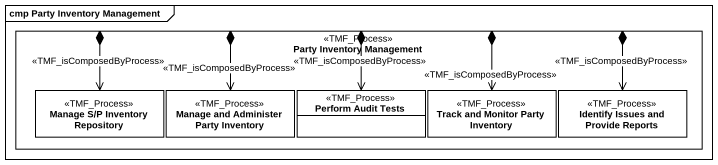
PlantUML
@startuml
mainframe cmp Party Inventory Management
hide circle
hide empty members
rectangle "Party Inventory Management" as Party_Inventory_Management <<TMF_Process>> {
  class "Manage S/P Inventory Repository" as Manage_S_P_Inventory <<TMF_Process>> #FFFFFF
  class "Manage and Administer Party Inventory" as Manage_and_Administer_Party <<TMF_Process>> #FFFFFF
  class "Perform Audit Tests" as Perform_Audit_Tests <<TMF_Process>> #FFFFFF
  class "Track and Monitor Party Inventory" as Track_and_Monitor_Party <<TMF_Process>> #FFFFFF
  class "Identify Issues and Provide Reports" as Identify_Issues_and_Provide <<TMF_Process>> #FFFFFF
}
Manage_S_P_Inventory <-right-* Party_Inventory_Management : <<TMF_isComposedByProcess>>
Manage_and_Administer_Party <-right-* Party_Inventory_Management : <<TMF_isComposedByProcess>>
Perform_Audit_Tests <-up-* Party_Inventory_Management : <<TMF_isComposedByProcess>>
Track_and_Monitor_Party <-left-* Party_Inventory_Management : <<TMF_isComposedByProcess>>
Identify_Issues_and_Provide <-left-* Party_Inventory_Management : <<TMF_isComposedByProcess>>
@enduml
